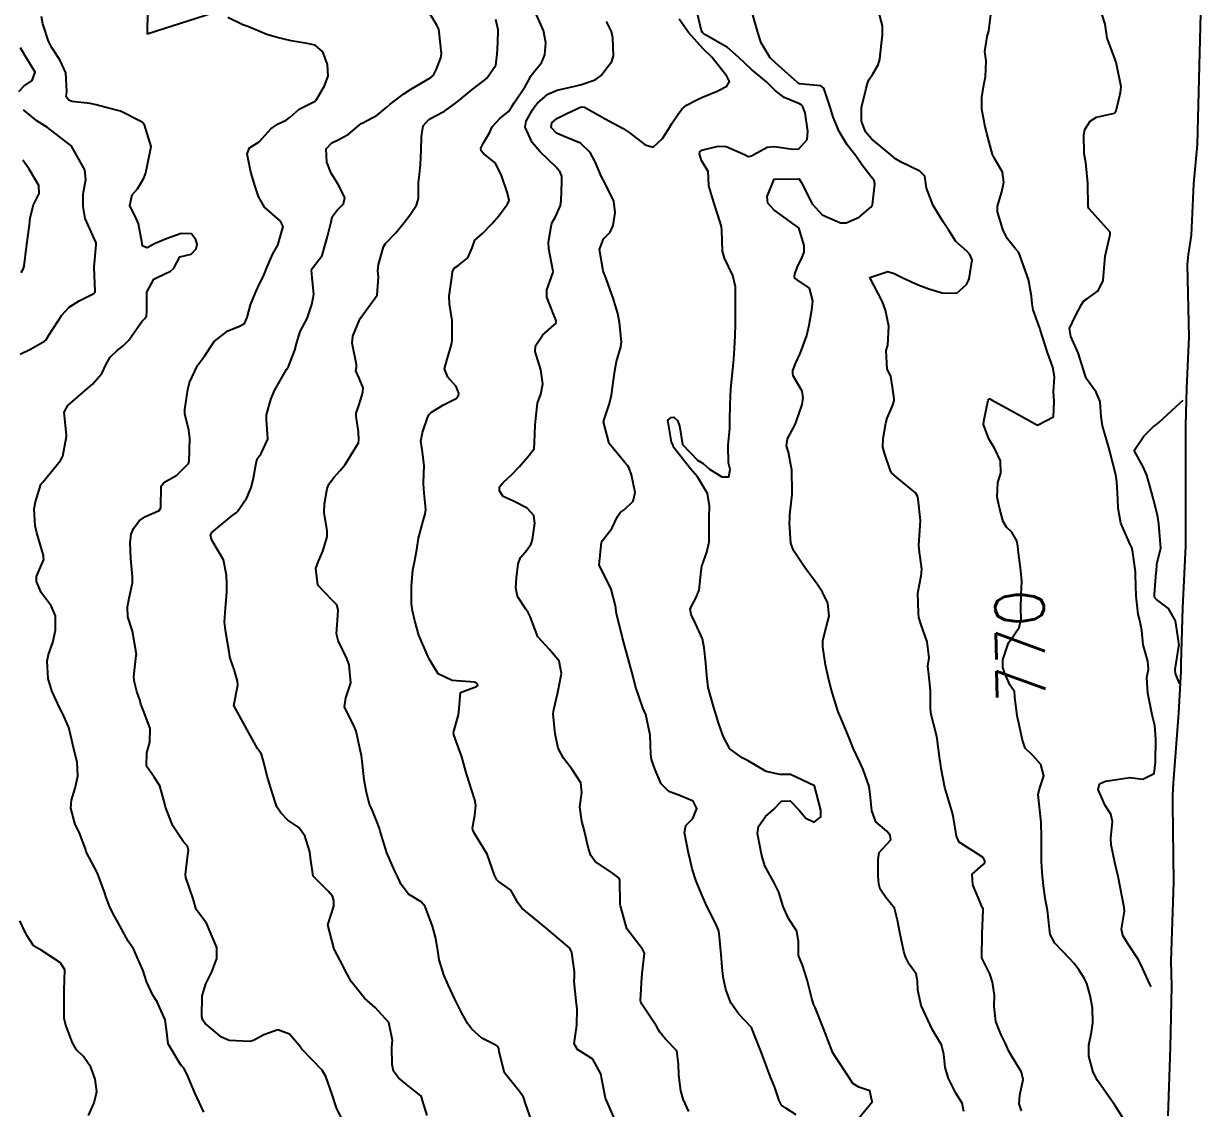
# Model space of a CAD drawing. Header units: metres. Extents: x 318500 to 325275, y 7408834 to 7428799.
# Drawn here: x 320321.5 to 320418.6, y 7412799.4 to 7412889 of the extents above; entities that cross this region are included whole.
import ezdxf
from ezdxf.enums import TextEntityAlignment as Align

# ---------------------------------------------------------------- set-up
doc = ezdxf.new("R2010")
doc.units = ezdxf.units.M
doc.header["$MEASUREMENT"] = 0
for name, color, linetype in [('Area', 45, 'Continuous'), ('Cotas', 45, 'Continuous'), ('Curvas de Nivel 1m', 11, 'Continuous'), ('Curvas de Nivel 5m', 15, 'Continuous'), ('Vias Primárias', 230, 'Continuous')]:
    doc.layers.add(name, color=color, linetype=linetype)
doc.styles.add('Style-STANDARD', font='STANDARD.shx')

msp = doc.modelspace()

# ---------------------------------------------------------------- linework, layer by layer
at = {"layer": 'Area'}
msp.add_lwpolyline([(320418.645, 7412889.805), (320418.365, 7412878.963), (320418.061, 7412875.723), (320417.867, 7412871.502), (320417.636, 7412869.896), (320417.546, 7412869.07), (320417.693, 7412863.08), (320417.635, 7412861.931), (320417.487, 7412858.853), (320417.4, 7412855.803), (320417.4, 7412845.826), (320417.158, 7412840.763), (320417.039, 7412836.161), (320417.028, 7412835.558), (320416.831, 7412832.047), (320416.399, 7412826.316), (320416.325, 7412825.294), (320416.349, 7412824.591), (320416.421, 7412818.114), (320416.202, 7412811.592), (320416.251, 7412809.53), (320416.158, 7412804.483), (320415.939, 7412798.839)], dxfattribs=at)
at = {"layer": 'Curvas de Nivel 1m', "flags": 128}
for points, elevation in [([(320354.83, 7412798.88), (320354.446, 7412800.113), (320354.371, 7412800.413), (320354.306, 7412800.492), (320353.278, 7412801.323), (320352.472, 7412801.985), (320352.068, 7412802.524), (320351.945, 7412803.069), (320351.935, 7412804.526), (320351.976, 7412805.065), (320351.67, 7412806.529), (320350.549, 7412807.781), (320349.68, 7412808.553), (320348.58, 7412809.912), (320348.214, 7412810.576), (320347.671, 7412811.654), (320347.169, 7412812.592), (320346.64, 7412814.6), (320347.131, 7412816.125), (320347.153, 7412816.593), (320347.042, 7412816.963), (320346.678, 7412817.383), (320345.43, 7412818.613), (320345.208, 7412820.12), (320345.149, 7412820.616), (320344.74, 7412821.941), (320344.254, 7412822.627), (320343.356, 7412823.241), (320342.762, 7412823.829), (320342.45, 7412824.338), (320342.315, 7412824.657), (320342.095, 7412825.346), (320341.694, 7412826.667), (320341.317, 7412828.178), (320341.183, 7412828.675), (320341.036, 7412828.881), (320340.835, 7412829.156), (320339.989, 7412830.689), (320338.88, 7412832.7), (320339.23, 7412834.372), (320339.201, 7412834.697), (320338.92, 7412835.667), (320338.648, 7412836.425), (320338.569, 7412836.705), (320338.516, 7412837.126), (320338.228, 7412838.711), (320338.122, 7412839.563), (320338.189, 7412840.712), (320338.32, 7412842.027), (320338.304, 7412842.711), (320338.278, 7412843.454), (320338.039, 7412844.715), (320337.064, 7412846.33), (320336.976, 7412846.731), (320337.072, 7412846.977), (320338.694, 7412848.314), (320339.089, 7412848.592), (320339.147, 7412848.642), (320339.197, 7412848.699), (320339.971, 7412849.827), (320340.309, 7412850.688), (320340.498, 7412851.318), (320340.726, 7412852.684), (320340.807, 7412853.03), (320341.158, 7412853.489), (320341.683, 7412854.672), (320341.585, 7412856.283), (320341.576, 7412856.674), (320341.941, 7412857.947), (320342.235, 7412858.665), (320343.247, 7412860.398), (320343.392, 7412860.648), (320343.915, 7412861.996), (320344.074, 7412862.638), (320344.375, 7412863.552), (320344.929, 7412864.626), (320345.321, 7412865.762), (320345.473, 7412866.474), (320345.484, 7412866.618), (320345.35, 7412867.97), (320345.304, 7412868.621), (320345.316, 7412868.666), (320345.362, 7412868.735), (320346.174, 7412869.816), (320346.408, 7412870.61), (320346.627, 7412871.379), (320346.928, 7412872.605), (320347.015, 7412873.005), (320347.424, 7412873.563), (320347.951, 7412874.074), (320348.051, 7412874.591), (320347.457, 7412875.717), (320346.932, 7412876.605), (320346.569, 7412877.52), (320346.521, 7412878.61), (320346.981, 7412879.122), (320347.501, 7412879.363), (320348.31, 7412879.786), (320349.242, 7412880.574), (320349.393, 7412880.701), (320349.523, 7412880.773), (320350.703, 7412881.382), (320351.543, 7412882.082), (320351.79, 7412882.294), (320352.117, 7412882.534), (320352.928, 7412883.155), (320353.56, 7412883.568), (320355.141, 7412884.496), (320355.367, 7412884.699), (320355.58, 7412885.139), (320355.959, 7412886.12), (320356.034, 7412886.483), (320355.835, 7412888.279), (320355.795, 7412888.488), (320355.753, 7412888.61), (320355.633, 7412888.82), (320354.997, 7412889.854)], 762), ([(320370.43, 7412798.28), (320369.548, 7412800.289), (320369.335, 7412801.423), (320369.171, 7412802.293), (320368.498, 7412803.505), (320367.244, 7412804.319), (320366.968, 7412804.776), (320367.202, 7412806.32), (320367.227, 7412807.643), (320367.136, 7412808.321), (320366.983, 7412809.925), (320366.989, 7412810.324), (320367.001, 7412810.73), (320366.787, 7412812.327), (320366.615, 7412812.661), (320364.64, 7412814.36), (320362.664, 7412815.967), (320362.363, 7412816.385), (320361.757, 7412817.471), (320360.688, 7412818.197), (320360.584, 7412818.307), (320360.522, 7412818.413), (320360.406, 7412818.703), (320359.79, 7412820.424), (320358.746, 7412822.145), (320358.601, 7412822.441), (320358.581, 7412822.612), (320358.762, 7412823.616), (320358.848, 7412824.439), (320358.777, 7412824.9), (320358.267, 7412826.445), (320358.02, 7412827.239), (320357.703, 7412828.451), (320357.034, 7412830.273), (320357.02, 7412830.458), (320357.418, 7412831.909), (320357.474, 7412832.454), (320357.597, 7412833.755), (320358.907, 7412834.253), (320359.01, 7412834.337), (320358.998, 7412834.439), (320358.962, 7412834.491), (320358.911, 7412834.538), (320358.736, 7412834.618), (320356.913, 7412834.75), (320355.751, 7412835.31), (320355.025, 7412836.489), (320354.933, 7412836.695), (320354.161, 7412838.502), (320353.816, 7412839.669), (320353.621, 7412840.511), (320353.554, 7412841.07), (320353.558, 7412842.512), (320353.665, 7412843.876), (320353.79, 7412844.509), (320353.993, 7412845.569), (320354.139, 7412846.504), (320354.513, 7412847.927), (320354.687, 7412848.496), (320354.727, 7412848.864), (320354.571, 7412850.498), (320354.544, 7412851.083), (320354.592, 7412852.498), (320354.433, 7412853.771), (320354.319, 7412854.503), (320354.464, 7412855.217), (320354.896, 7412856.495), (320354.999, 7412856.697), (320355.206, 7412856.889), (320356.202, 7412857.488), (320357.224, 7412858.032), (320357.431, 7412858.253), (320357.459, 7412858.458), (320357.235, 7412859), (320356.546, 7412859.774), (320356.267, 7412860.475), (320356.48, 7412861.253), (320356.853, 7412862.466), (320356.912, 7412862.839), (320356.907, 7412864.466), (320356.676, 7412865.823), (320356.654, 7412866.47), (320356.886, 7412868), (320356.938, 7412868.466), (320357.068, 7412868.761), (320357.368, 7412868.972), (320358.199, 7412869.631), (320358.552, 7412870.448), (320358.769, 7412871.073), (320359.402, 7412871.636), (320360.189, 7412872.428), (320360.741, 7412873.099), (320361.434, 7412874.02), (320361.585, 7412874.261), (320361.618, 7412874.407), (320361.45, 7412875.045), (320360.976, 7412876.417), (320360.483, 7412877.428), (320359.488, 7412878.218), (320359.301, 7412878.442), (320359.266, 7412878.67), (320359.5, 7412879.116), (320359.997, 7412879.948), (320360.194, 7412880.43), (320360.826, 7412881.125), (320361.539, 7412881.705), (320361.835, 7412882.117), (320362.007, 7412882.403), (320362.94, 7412883.765), (320363.29, 7412884.384), (320363.375, 7412884.581), (320363.578, 7412884.893), (320364.264, 7412885.7), (320364.562, 7412886.37), (320364.625, 7412887.36), (320364.431, 7412888.372), (320363.648, 7412890.161)], 764), ([(320390.436, 7412798.632), (320391.563, 7412799.993), (320391.358, 7412800.891), (320390.468, 7412801.217), (320389.968, 7412801.513), (320389.62, 7412802.023), (320388.506, 7412803.741), (320388.323, 7412804.042), (320388.164, 7412804.393), (320387.537, 7412806.05), (320386.841, 7412807.772), (320386.723, 7412808.058), (320386.567, 7412808.516), (320386.2, 7412810.066), (320385.804, 7412811.274), (320385.476, 7412812.077), (320385.492, 7412813.212), (320385.332, 7412814.08), (320384.655, 7412815.115), (320384.214, 7412816.097), (320383.865, 7412817.285), (320383.445, 7412818.109), (320382.71, 7412819.472), (320382.5, 7412820.122), (320382.414, 7412820.434), (320382.088, 7412822.127), (320382.168, 7412822.713), (320382.764, 7412823.527), (320383.411, 7412824.11), (320384.086, 7412824.795), (320384.781, 7412824.826), (320385.501, 7412824.079), (320386.098, 7412823.405), (320386.76, 7412823.076), (320387.309, 7412823.51), (320387.317, 7412824.055), (320386.8, 7412826.06), (320384.814, 7412827.008), (320383.926, 7412826.991), (320382.817, 7412827.252), (320381.319, 7412828.135), (320380.832, 7412828.379), (320379.81, 7412829.125), (320379.251, 7412830.164), (320378.867, 7412831.275), (320378.596, 7412832.174), (320378.464, 7412832.599), (320378.023, 7412834.183), (320377.91, 7412835.175), (320377.842, 7412836.186), (320377.696, 7412837.442), (320377.551, 7412838.191), (320376.979, 7412839.461), (320376.619, 7412840.204), (320376.54, 7412840.659), (320377.003, 7412841.541), (320377.272, 7412842.196), (320377.446, 7412843.781), (320377.514, 7412844.193), (320377.916, 7412845.328), (320378.122, 7412846.184), (320378.109, 7412847.213), (320378.107, 7412848.185), (320378.123, 7412849.167), (320377.963, 7412850.187), (320377.14, 7412851.565), (320376.557, 7412852.206), (320375.168, 7412854.015), (320375.131, 7412854.182), (320375.117, 7412854.221), (320374.99, 7412854.406), (320374.704, 7412856.227), (320374.978, 7412856.449), (320375.204, 7412856.48), (320375.483, 7412856.217), (320375.652, 7412855.757), (320375.914, 7412854.213), (320377.157, 7412852.925), (320377.605, 7412852.644), (320378.132, 7412852.185), (320379.141, 7412851.548), (320379.734, 7412851.568), (320379.843, 7412852.16), (320379.698, 7412852.704), (320379.683, 7412854.162), (320379.817, 7412855.534), (320379.822, 7412856.161), (320379.84, 7412857.541), (320379.863, 7412858.161), (320379.903, 7412858.826), (320380.028, 7412860.158), (320380.15, 7412861.274), (320380.209, 7412862.156), (320380.25, 7412863.201), (320380.28, 7412864.155), (320380.278, 7412865.114), (320380.291, 7412866.156), (320380.275, 7412867.228), (320380.074, 7412868.159), (320379.381, 7412869.602), (320379.206, 7412870.173), (320379.145, 7412871.911), (320379.125, 7412872.174), (320379.025, 7412872.567), (320378.482, 7412874.184), (320378.081, 7412875.571), (320378.042, 7412876.191), (320378.034, 7412876.75), (320377.484, 7412877.647), (320377.306, 7412878.202), (320377.332, 7412878.362), (320377.494, 7412878.492), (320378.85, 7412878.829), (320379.5, 7412878.817), (320381.016, 7412878.147), (320381.325, 7412877.979), (320381.489, 7412877.997), (320381.588, 7412878.04), (320381.79, 7412878.137), (320382.886, 7412878.739), (320383.501, 7412878.82), (320385.006, 7412878.588), (320385.498, 7412878.622), (320386.199, 7412879.39), (320386.24, 7412880.079), (320386.035, 7412881.59), (320385.842, 7412882.086), (320385.711, 7412882.247), (320385.552, 7412882.322), (320384.298, 7412882.85), (320383.563, 7412883.437), (320382.855, 7412884.127), (320381.586, 7412885.199), (320380.547, 7412886.156), (320379.612, 7412886.984), (320377.808, 7412888.016), (320377.629, 7412888.119), (320377.554, 7412888.201), (320377.488, 7412888.345), (320377.026, 7412890.206)], 767), ([(320399.132, 7412799.205), (320398.976, 7412799.895), (320398.462, 7412800.7), (320397.844, 7412801.91), (320397.587, 7412802.82), (320397.461, 7412803.916), (320397.287, 7412804.688), (320396.53, 7412805.93), (320395.612, 7412807.944), (320395.332, 7412809.195), (320395.3, 7412809.949), (320395.196, 7412810.551), (320394.604, 7412811.364), (320394.295, 7412811.963), (320394.173, 7412812.408), (320393.847, 7412813.968), (320393.651, 7412814.974), (320393.403, 7412815.973), (320392.679, 7412816.865), (320392.225, 7412817.527), (320392.097, 7412817.989), (320392.055, 7412818.634), (320392.054, 7412819.99), (320392.142, 7412820.576), (320392.739, 7412821.228), (320393.108, 7412821.613), (320393.056, 7412821.977), (320392.754, 7412822.331), (320391.867, 7412823.099), (320391.533, 7412823.999), (320391.402, 7412825.39), (320391.299, 7412826.003), (320390.821, 7412827.408), (320390.535, 7412828.014), (320389.993, 7412829.174), (320389.66, 7412830.028), (320388.877, 7412831.861), (320388.797, 7412832.041), (320388.749, 7412832.174), (320388.181, 7412834.047), (320387.917, 7412835.047), (320387.704, 7412836.052), (320387.476, 7412837.531), (320387.492, 7412838.055), (320387.803, 7412839.226), (320388.016, 7412840.05), (320387.904, 7412841.148), (320387.461, 7412842.055), (320387.02, 7412842.705), (320386.003, 7412844.076), (320385.061, 7412845.469), (320384.848, 7412846.093), (320384.749, 7412847.757), (320384.751, 7412848.095), (320384.775, 7412848.414), (320384.945, 7412850.093), (320384.949, 7412850.266), (320384.916, 7412852.094), (320384.646, 7412853.579), (320384.503, 7412854.1), (320384.582, 7412854.696), (320385.197, 7412855.861), (320385.267, 7412856.021), (320385.29, 7412856.089), (320385.784, 7412857.519), (320385.857, 7412858.081), (320385.779, 7412858.625), (320385.245, 7412859.547), (320385.048, 7412859.893), (320385.004, 7412860.094), (320385.017, 7412860.33), (320385.263, 7412860.952), (320385.619, 7412861.741), (320385.742, 7412862.083), (320386.156, 7412863.219), (320386.366, 7412864.074), (320386.585, 7412865.334), (320386.672, 7412866.07), (320386.382, 7412867.111), (320385.356, 7412867.805), (320385.169, 7412867.905), (320385.141, 7412868.093), (320385.184, 7412868.271), (320385.371, 7412868.814), (320385.793, 7412869.675), (320385.937, 7412870.082), (320385.946, 7412870.632), (320385.501, 7412872.089), (320385.411, 7412872.166), (320385.221, 7412872.285), (320383.432, 7412873.571), (320382.94, 7412874.125), (320382.895, 7412874.679), (320383.47, 7412876.12), (320385.471, 7412876.15), (320385.522, 7412876.141), (320385.572, 7412876.088), (320385.693, 7412875.861), (320386.608, 7412874.072), (320387.427, 7412873.164), (320388.943, 7412872.519), (320389.417, 7412872.516), (320390.472, 7412872.977), (320391.437, 7412873.802), (320391.539, 7412873.908), (320391.576, 7412874.008), (320391.778, 7412875.693), (320391.713, 7412876.006), (320391.608, 7412876.145), (320391.473, 7412876.299), (320390.738, 7412877.277), (320390.223, 7412878.029), (320389.504, 7412878.956), (320388.839, 7412880.047), (320388.348, 7412881.241), (320388.083, 7412882.055), (320387.566, 7412883.623), (320387.326, 7412883.822), (320385.569, 7412883.985), (320385.488, 7412884.01), (320385.386, 7412884.093), (320383.594, 7412885.709), (320383.129, 7412886.125), (320382.402, 7412887.348), (320382.156, 7412888.135), (320381.647, 7412889.869)], 768), ([(320403.874, 7412799.258), (320403.686, 7412799.831), (320403.744, 7412800.547), (320404.03, 7412801.827), (320403.881, 7412802.437), (320403.03, 7412803.842), (320402.846, 7412804.178), (320402.52, 7412804.858), (320402.202, 7412805.53), (320402.052, 7412805.857), (320401.769, 7412806.634), (320401.627, 7412807.864), (320401.64, 7412808.798), (320401.491, 7412809.866), (320401.279, 7412810.552), (320400.61, 7412811.88), (320400.64, 7412813.88), (320400.727, 7412815.821), (320400.725, 7412815.879), (320400.712, 7412815.921), (320400.671, 7412815.998), (320399.874, 7412817.888), (320399.808, 7412818.784), (320400.715, 7412819.569), (320400.857, 7412819.739), (320400.857, 7412819.878), (320400.724, 7412820.158), (320399.959, 7412820.66), (320398.743, 7412821.414), (320398.503, 7412821.904), (320398.27, 7412823.412), (320398.171, 7412823.909), (320397.874, 7412824.823), (320397.545, 7412825.919), (320397.259, 7412827.488), (320397.203, 7412827.924), (320397.154, 7412828.246), (320396.923, 7412829.929), (320396.855, 7412830.239), (320396.427, 7412831.937), (320396.372, 7412832.453), (320396.382, 7412833.938), (320396.245, 7412835.262), (320396.146, 7412835.942), (320396.252, 7412836.629), (320396.108, 7412837.943), (320395.594, 7412839.337), (320395.42, 7412839.954), (320395.379, 7412840.34), (320395.331, 7412841.955), (320395.599, 7412843.384), (320395.655, 7412843.951), (320395.443, 7412845.575), (320395.406, 7412845.955), (320395.429, 7412846.31), (320395.544, 7412847.953), (320395.352, 7412849.721), (320395.289, 7412849.957), (320395.124, 7412850.245), (320393.606, 7412851.513), (320393.149, 7412851.893), (320393.095, 7412851.981), (320392.612, 7412853.436), (320392.438, 7412853.991), (320392.457, 7412854.715), (320392.679, 7412855.988), (320392.804, 7412856.388), (320393.222, 7412857.415), (320393.366, 7412857.841), (320393.368, 7412857.979), (320393.24, 7412858.955), (320393.101, 7412859.835), (320393.043, 7412859.983), (320392.805, 7412860.439), (320392.707, 7412861.989), (320392.843, 7412862.43), (320392.928, 7412863.986), (320392.652, 7412865.319), (320392.409, 7412865.994), (320391.36, 7412868.01), (320392.851, 7412868.505), (320393.365, 7412868.335), (320394.084, 7412867.973), (320395.351, 7412867.392), (320396.239, 7412867.054), (320397.342, 7412866.736), (320398.545, 7412866.709), (320399.353, 7412867.429), (320399.503, 7412867.753), (320399.56, 7412867.898), (320399.813, 7412869.466), (320399.624, 7412869.898), (320399.392, 7412870.145), (320398.462, 7412870.976), (320397.866, 7412871.923), (320397.42, 7412872.582), (320396.582, 7412873.943), (320396.039, 7412875.373), (320395.967, 7412875.953), (320395.892, 7412876.371), (320395.478, 7412876.785), (320393.945, 7412877.516), (320393.488, 7412877.786), (320393.382, 7412877.875), (320393.264, 7412877.983), (320391.512, 7412879.453), (320391.006, 7412880.018), (320390.664, 7412880.892), (320390.677, 7412882.023), (320391.031, 7412883.484), (320391.174, 7412884.016), (320391.288, 7412884.301), (320391.581, 7412884.741), (320392.06, 7412885.536), (320392.201, 7412886.001), (320392.315, 7412887.305), (320392.399, 7412887.998), (320392.406, 7412888.766), (320392.08, 7412890.004)], 769), ([(320347.796, 7412798.58), (320347.36, 7412799.507), (320347.005, 7412800.592), (320346.472, 7412802.098), (320346.17, 7412802.603), (320344.506, 7412804.35), (320344.299, 7412804.623), (320343.469, 7412805.585), (320342.523, 7412805.929), (320341.378, 7412805.532), (320340.506, 7412805.069), (320340.207, 7412804.981), (320338.505, 7412805.056), (320337.88, 7412805.339), (320336.526, 7412806.445), (320336.324, 7412806.733), (320336.244, 7412807.025), (320336.275, 7412808.734), (320336.57, 7412809.736), (320337.083, 7412810.722), (320337.486, 7412811.827), (320337.498, 7412812.717), (320336.64, 7412814.73), (320335.783, 7412815.875), (320335.522, 7412816.747), (320334.942, 7412818.501), (320334.896, 7412818.757), (320335.088, 7412820.381), (320335.152, 7412820.754), (320335.055, 7412821.087), (320334.727, 7412821.447), (320333.856, 7412822.769), (320333.245, 7412824.293), (320333.128, 7412824.776), (320332.789, 7412826.077), (320332.309, 7412826.787), (320331.695, 7412827.683), (320331.704, 7412828.797), (320331.963, 7412829.663), (320331.983, 7412830.793), (320331.432, 7412832.241), (320331.216, 7412832.805), (320331.153, 7412833.076), (320330.89, 7412833.841), (320330.698, 7412834.613), (320330.659, 7412834.814), (320330.646, 7412835.072), (320330.84, 7412836.811), (320330.846, 7412836.897), (320330.54, 7412838.816), (320330.151, 7412840.001), (320330.112, 7412840.823), (320330.265, 7412841.547), (320330.524, 7412842.817), (320330.534, 7412843.301), (320330.392, 7412844.82), (320330.333, 7412846.101), (320330.421, 7412846.82), (320330.601, 7412847.283), (320331.077, 7412847.937), (320331.595, 7412848.29), (320332.728, 7412848.785), (320332.867, 7412849.01), (320332.897, 7412850.783), (320333.124, 7412851.079), (320334.198, 7412851.706), (320335.149, 7412852.662), (320335.183, 7412852.726), (320335.191, 7412852.759), (320335.196, 7412852.805), (320335.249, 7412854.759), (320335.18, 7412855.418), (320334.848, 7412856.764), (320334.86, 7412857.107), (320335.101, 7412858.761), (320335.114, 7412858.878), (320335.236, 7412859.352), (320335.891, 7412860.75), (320336.481, 7412861.522), (320337.28, 7412862.73), (320338.401, 7412863.605), (320339.299, 7412863.965), (320339.783, 7412864.215), (320339.999, 7412864.693), (320340.276, 7412865.735), (320340.65, 7412866.687), (320340.86, 7412867.162), (320341.353, 7412868.198), (320341.501, 7412868.535), (320341.549, 7412868.677), (320342.095, 7412869.954), (320342.523, 7412870.663), (320342.969, 7412872.22), (320342.746, 7412872.66), (320341.427, 7412873.814), (320340.925, 7412874.685), (320340.639, 7412875.501), (320340.282, 7412876.692), (320339.978, 7412878.203), (320340.176, 7412878.693), (320340.986, 7412879.197), (320341.506, 7412879.759), (320341.933, 7412880.255), (320342.542, 7412880.665), (320343.21, 7412880.97), (320343.529, 7412881.231), (320344.289, 7412881.889), (320345.549, 7412882.53), (320345.609, 7412882.559), (320345.673, 7412882.619), (320346.36, 7412883.814), (320346.663, 7412884.609), (320346.62, 7412885.575), (320346.236, 7412886.614), (320345.608, 7412887.161), (320344.941, 7412887.3), (320343.613, 7412887.53), (320342.476, 7412887.808), (320341.621, 7412888.05), (320340.044, 7412888.696), (320339.631, 7412888.838), (320338.381, 7412889.462)], 761), ([(320363.469, 7412798.37), (320362.965, 7412799.855), (320362.797, 7412800.377), (320362.457, 7412800.836), (320361.233, 7412802.399), (320360.79, 7412804.122), (320360.758, 7412804.406), (320360.674, 7412804.57), (320360.513, 7412804.673), (320359.338, 7412805.247), (320358.525, 7412805.983), (320358.196, 7412806.443), (320357.692, 7412807.299), (320357.131, 7412808.454), (320356.578, 7412809.661), (320356.23, 7412810.465), (320355.842, 7412811.711), (320355.719, 7412812.473), (320355.527, 7412813.576), (320355.268, 7412814.481), (320354.664, 7412816.121), (320354.341, 7412816.495), (320353.297, 7412817.132), (320352.684, 7412817.924), (320352.428, 7412818.523), (320352.187, 7412819.035), (320351.517, 7412820.532), (320350.972, 7412822.313), (320350.906, 7412822.538), (320350.754, 7412822.98), (320350.298, 7412824.08), (320350.092, 7412824.55), (320349.826, 7412825.513), (320349.648, 7412826.557), (320349.514, 7412827.866), (320349.431, 7412828.561), (320349.315, 7412829.043), (320348.974, 7412830.568), (320348.855, 7412830.895), (320348.03, 7412832.583), (320348.142, 7412833.331), (320348.551, 7412834.575), (320348.407, 7412836.059), (320348.215, 7412836.581), (320347.5, 7412838.043), (320347.369, 7412838.594), (320347.481, 7412840.094), (320347.503, 7412840.592), (320347.4, 7412841), (320346.998, 7412841.369), (320345.824, 7412842.612), (320345.66, 7412843.984), (320345.867, 7412844.612), (320346.232, 7412845.429), (320346.595, 7412846.605), (320346.583, 7412847.097), (320346.354, 7412848.607), (320346.376, 7412849.332), (320346.592, 7412850.605), (320346.747, 7412850.983), (320347.134, 7412851.501), (320347.66, 7412852.074), (320348.07, 7412852.586), (320349.168, 7412854.348), (320349.216, 7412854.569), (320349.181, 7412855.28), (320348.978, 7412856.573), (320348.977, 7412856.8), (320349.213, 7412857.436), (320349.478, 7412858.314), (320349.539, 7412858.565), (320349.565, 7412858.896), (320349.241, 7412859.699), (320348.964, 7412860.291), (320349.003, 7412860.574), (320348.997, 7412860.831), (320348.648, 7412862.579), (320348.701, 7412863.166), (320349.282, 7412864.57), (320349.31, 7412864.611), (320350.725, 7412866.549), (320350.824, 7412868.02), (320350.769, 7412868.549), (320350.835, 7412869.081), (320351.231, 7412870.542), (320351.393, 7412870.801), (320352.257, 7412871.676), (320352.946, 7412872.525), (320353.144, 7412872.792), (320353.419, 7412873.148), (320353.973, 7412873.97), (320354.12, 7412874.51), (320354.127, 7412875.843), (320354.195, 7412876.509), (320354.29, 7412877.32), (320354.347, 7412878.507), (320354.37, 7412879.644), (320354.501, 7412880.505), (320354.985, 7412881.041), (320355.533, 7412881.329), (320356.285, 7412881.733), (320357.29, 7412882.464), (320357.552, 7412882.684), (320358.527, 7412883.484), (320359.568, 7412884.279), (320359.774, 7412884.437), (320360.496, 7412885.517), (320360.615, 7412886.425), (320360.673, 7412887.365), (320360.69, 7412888.424), (320360.494, 7412889.283)], 763), ([(320385.279, 7412798.918), (320384.444, 7412799.479), (320384.076, 7412799.726), (320383.879, 7412800.099), (320383.532, 7412801.17), (320383.144, 7412802.11), (320382.506, 7412803.831), (320382.398, 7412804.121), (320382.326, 7412804.308), (320381.615, 7412806.129), (320380.546, 7412807.231), (320379.907, 7412808.15), (320379.479, 7412809.254), (320379.278, 7412810.16), (320379.22, 7412810.784), (320379.099, 7412812.163), (320378.926, 7412813.875), (320378.866, 7412814.167), (320378.648, 7412814.671), (320377.891, 7412816.182), (320377.519, 7412817.028), (320377.028, 7412818.195), (320376.705, 7412819.211), (320376.486, 7412820.202), (320376.409, 7412820.519), (320376.06, 7412822.207), (320376.177, 7412822.785), (320376.762, 7412823.364), (320377.086, 7412824.195), (320376.779, 7412824.808), (320375.751, 7412825.244), (320374.791, 7412825.601), (320374.158, 7412826.23), (320373.658, 7412827.397), (320373.353, 7412828.242), (320373.283, 7412828.692), (320373.241, 7412830.244), (320372.876, 7412831.952), (320372.754, 7412832.252), (320372.625, 7412832.513), (320372.018, 7412834.263), (320371.81, 7412835.158), (320371.498, 7412836.271), (320370.96, 7412838.28), (320370.473, 7412840.285), (320370.376, 7412840.906), (320370.018, 7412842.29), (320369.04, 7412844.3), (320369.233, 7412846.133), (320369.309, 7412846.298), (320370.089, 7412847.281), (320370.559, 7412848.285), (320370.77, 7412848.608), (320371.098, 7412848.835), (320371.832, 7412849.546), (320372.004, 7412850.267), (320371.695, 7412851.719), (320371.505, 7412852.275), (320371.379, 7412852.503), (320371.155, 7412852.745), (320369.85, 7412854.293), (320369.395, 7412856.1), (320369.435, 7412856.298), (320369.895, 7412857.619), (320370.042, 7412858.292), (320370.182, 7412859.349), (320370.321, 7412860.289), (320370.472, 7412861.077), (320370.833, 7412862.284), (320370.877, 7412862.693), (320370.702, 7412864.286), (320370.566, 7412865.039), (320370.185, 7412866.291), (320369.518, 7412868.138), (320369.456, 7412868.299), (320369.364, 7412868.551), (320369.064, 7412870.305), (320369.399, 7412871.195), (320369.949, 7412871.75), (320370.185, 7412872.292), (320370.359, 7412873.358), (320370.256, 7412874.292), (320369.464, 7412875.876), (320369.235, 7412876.304), (320368.707, 7412877.537), (320368.292, 7412878.318), (320367.501, 7412879.072), (320366.284, 7412879.573), (320365.513, 7412879.903), (320365.071, 7412880.364), (320365.139, 7412880.751), (320365.531, 7412881.108), (320366.355, 7412881.531), (320367.546, 7412882.089), (320367.832, 7412882.039), (320369.532, 7412881.092), (320371.013, 7412880.285), (320371.515, 7412879.955), (320372.82, 7412878.94), (320373.498, 7412878.757), (320374.27, 7412879.477), (320374.742, 7412880.232), (320375.042, 7412880.712), (320375.539, 7412881.466), (320375.867, 7412881.895), (320376.251, 7412882.213), (320377.097, 7412882.663), (320377.557, 7412882.882), (320378.765, 7412883.385), (320379.566, 7412883.785), (320379.787, 7412884.167), (320379.577, 7412884.61), (320378.333, 7412886.189), (320377.61, 7412886.865), (320376.415, 7412888.212), (320375.641, 7412889.323)], 766), ([(320414.59, 7412809.48), (320414.469, 7412809.692), (320413.881, 7412810.979), (320413.539, 7412811.706), (320412.63, 7412813.078), (320412.247, 7412813.724), (320412.143, 7412814.23), (320412.364, 7412815.723), (320412.359, 7412816.037), (320412.033, 7412817.727), (320411.856, 7412818.575), (320411.58, 7412819.731), (320411.283, 7412821.193), (320411.256, 7412821.735), (320411.376, 7412823.122), (320411.238, 7412823.735), (320410.781, 7412824.448), (320410.192, 7412825.749), (320410.321, 7412826.234), (320410.811, 7412826.456), (320411.931, 7412826.611), (320412.815, 7412826.753), (320413.903, 7412826.615), (320414.821, 7412827.075), (320414.947, 7412828.025), (320414.966, 7412829.913), (320414.87, 7412831.032), (320414.724, 7412831.692), (320414.661, 7412831.915), (320414.289, 7412833.699), (320414.222, 7412835), (320414.356, 7412835.699), (320414.293, 7412836.347), (320413.919, 7412837.706), (320413.796, 7412838.889), (320413.641, 7412839.71), (320413.502, 7412840.219), (320413.332, 7412841.715), (320413.291, 7412843.461), (320413.276, 7412843.716), (320413.064, 7412845.305), (320412.976, 7412845.721), (320412.883, 7412845.911), (320412.079, 7412847.73), (320411.865, 7412848.976), (320411.822, 7412849.733), (320411.735, 7412851.141), (320411.652, 7412851.735), (320411.169, 7412853.645), (320411.144, 7412853.715), (320411.142, 7412853.74), (320411.136, 7412853.775), (320410.566, 7412855.75), (320410.44, 7412856.523), (320410.372, 7412857.753), (320410.034, 7412858.554), (320409.249, 7412859.637), (320409.197, 7412859.719), (320409.183, 7412859.771), (320409.163, 7412859.86), (320408.551, 7412861.781), (320407.949, 7412863.141), (320407.853, 7412863.792), (320408.319, 7412864.784), (320408.841, 7412865.777), (320409.035, 7412866.074), (320409.338, 7412866.28), (320410.213, 7412866.891), (320410.616, 7412867.751), (320410.678, 7412868.443), (320410.781, 7412869.749), (320411.203, 7412871.538), (320411.181, 7412871.743), (320409.439, 7412873.693), (320409.398, 7412873.771), (320409.392, 7412873.819), (320409.345, 7412875.772), (320409.2, 7412877.487), (320409.137, 7412877.775), (320409.043, 7412878.231), (320409.011, 7412879.778), (320409.106, 7412880.197), (320409.537, 7412880.895), (320410.074, 7412881.23), (320411.547, 7412881.546), (320411.643, 7412881.645), (320411.677, 7412881.739), (320412.051, 7412883.249), (320412.096, 7412883.735), (320411.72, 7412885.616), (320411.686, 7412885.739), (320411.604, 7412885.984), (320410.937, 7412887.75), (320410.783, 7412888.895), (320410.519, 7412889.757)], 771), ([(320321.154, 7412883.338), (320321.553, 7412883.781), (320322.244, 7412884.248), (320322.497, 7412884.931), (320321.592, 7412886.434), (320321.279, 7412886.945)], 759), ([(320321.261, 7412861.676), (320322.118, 7412862.08), (320323.278, 7412862.762), (320323.369, 7412862.828), (320323.44, 7412862.918), (320323.624, 7412863.256), (320324.688, 7412864.899), (320325.31, 7412865.565), (320326.118, 7412866.078), (320327.327, 7412866.675), (320327.426, 7412866.762), (320327.444, 7412866.859), (320327.36, 7412868.86), (320327.537, 7412870.699), (320327.526, 7412870.859), (320327.385, 7412871.168), (320326.626, 7412872.872), (320326.453, 7412873.846), (320326.464, 7412874.875), (320326.665, 7412876.085), (320326.603, 7412876.873), (320325.489, 7412878.823), (320325.431, 7412878.891), (320323.512, 7412880.377), (320322.625, 7412880.929), (320321.529, 7412881.832)], 759), ([(320321.352, 7412868.424), (320321.544, 7412868.751), (320321.581, 7412868.938), (320321.786, 7412870.526), (320321.847, 7412870.935), (320322.028, 7412872.306), (320322.077, 7412872.933), (320322.371, 7412873.986), (320322.84, 7412874.926), (320322.789, 7412875.584), (320321.99, 7412876.935), (320321.471, 7412877.693)], 758), ([(320416.92, 7412834.51), (320416.584, 7412835.322), (320416.567, 7412835.665), (320416.874, 7412837.577), (320416.882, 7412837.661), (320416.648, 7412839.328), (320416.576, 7412839.666), (320416.016, 7412840.69), (320415.007, 7412841.438), (320414.886, 7412841.569), (320414.857, 7412841.692), (320414.862, 7412841.843), (320415.001, 7412843.691), (320415.006, 7412843.725), (320415.05, 7412844.372), (320415.311, 7412845.442), (320415.382, 7412845.685), (320415.358, 7412845.971), (320415.206, 7412847.688), (320415.101, 7412848.398), (320414.76, 7412849.695), (320414.619, 7412850.206), (320414.223, 7412851.704), (320413.892, 7412852.444), (320413.17, 7412853.72), (320413.976, 7412854.92), (320414.782, 7412855.696), (320415.014, 7412855.881), (320415.205, 7412856.05), (320416.957, 7412857.664), (320417.23, 7412857.87)], 772), ([(320326.911, 7412798.855), (320327.368, 7412799.919), (320327.587, 7412800.849), (320327.451, 7412801.865), (320327.079, 7412802.854), (320326.489, 7412803.739), (320325.919, 7412804.293), (320325.585, 7412804.874), (320324.999, 7412806.407), (320324.891, 7412806.885), (320324.893, 7412808.546), (320324.879, 7412808.885), (320324.892, 7412809.214), (320324.949, 7412810.884), (320324.588, 7412811.456), (320323, 7412812.518), (320322.607, 7412812.725), (320322.321, 7412812.923), (320321.775, 7412813.776), (320321.234, 7412814.934)], 759)]:
    msp.add_lwpolyline(points, dxfattribs=dict(at, elevation=elevation))
at = {"layer": 'Curvas de Nivel 5m', "flags": 128}
for points, elevation in [([(320412.437, 7412798.386), (320411.573, 7412799.729), (320410.473, 7412801.29), (320410.153, 7412801.745), (320409.789, 7412802.452), (320409.435, 7412803.756), (320409.439, 7412804.676), (320409.66, 7412805.753), (320409.776, 7412806.517), (320409.724, 7412807.753), (320409.55, 7412808.781), (320409.269, 7412809.76), (320409.039, 7412810.208), (320408.601, 7412810.892), (320408.229, 7412811.399), (320407.864, 7412811.781), (320406.629, 7412813.072), (320406.243, 7412813.804), (320406.193, 7412814.258), (320406.016, 7412815.807), (320405.85, 7412816.637), (320405.691, 7412817.81), (320405.575, 7412818.943), (320405.529, 7412819.812), (320405.523, 7412821.028), (320405.527, 7412821.812), (320405.498, 7412823.078), (320405.408, 7412823.814), (320405.266, 7412825.342), (320405.373, 7412825.814), (320405.731, 7412826.896), (320405.473, 7412827.814), (320404.837, 7412828.549), (320404.193, 7412829.179), (320403.969, 7412829.833), (320403.718, 7412830.986), (320403.523, 7412831.84), (320403.342, 7412833.405), (320403.296, 7412833.844), (320403.139, 7412834.073), (320402.915, 7412834.392), (320402.474, 7412835.406), (320402.35, 7412835.859), (320402.332, 7412836.467), (320402.797, 7412837.852), (320402.858, 7412837.955), (320402.964, 7412838.088), (320403.683, 7412839.136), (320403.838, 7412839.837), (320403.816, 7412840.655), (320403.839, 7412841.838), (320403.909, 7412842.955), (320403.816, 7412843.838), (320403.622, 7412845.281), (320403.586, 7412845.842), (320403.499, 7412846.268), (320403.081, 7412846.991), (320402.641, 7412847.412), (320402.362, 7412847.861), (320402.086, 7412848.885), (320401.859, 7412849.869), (320401.926, 7412851.08), (320402.162, 7412851.865), (320402.159, 7412852.864), (320401.677, 7412853.872), (320401.182, 7412854.698), (320400.75, 7412855.885), (320400.799, 7412856.291), (320401.138, 7412857.881), (320401.162, 7412857.949), (320401.231, 7412857.989), (320401.312, 7412857.96), (320401.472, 7412857.876), (320403.216, 7412856.918), (320405.2, 7412855.82), (320406.521, 7412856.496), (320406.566, 7412857.807), (320406.51, 7412858.535), (320406.613, 7412859.806), (320406.463, 7412860.607), (320406.028, 7412861.813), (320405.42, 7412863.707), (320405.389, 7412863.819), (320405.312, 7412864.031), (320404.828, 7412865.331), (320404.749, 7412865.829), (320404.716, 7412866.453), (320404.461, 7412867.833), (320403.935, 7412869.289), (320403.735, 7412869.845), (320403.626, 7412870.08), (320403.395, 7412870.369), (320402.737, 7412871.193), (320402.363, 7412871.866), (320401.893, 7412873.413), (320401.893, 7412873.873), (320402.254, 7412875.073), (320402.42, 7412875.866), (320402.302, 7412876.691), (320401.614, 7412877.878), (320401.494, 7412878.135), (320401.011, 7412879.885), (320400.847, 7412880.57), (320400.612, 7412881.889), (320400.608, 7412882.841), (320400.781, 7412883.888), (320400.904, 7412884.563), (320400.95, 7412885.886), (320400.867, 7412886.632), (320401.046, 7412887.886), (320401.181, 7412888.338), (320401.385, 7412889.883)], 770), ([(320336.426, 7412799.141), (320335.659, 7412800.742), (320335.101, 7412802.12), (320334.794, 7412802.755), (320334.636, 7412802.913), (320334.483, 7412803.067), (320333.47, 7412804.77), (320333.324, 7412805.966), (320333.215, 7412806.773), (320332.552, 7412808.234), (320332.207, 7412808.785), (320331.688, 7412809.91), (320331.417, 7412810.797), (320330.607, 7412812.622), (320330.486, 7412812.812), (320330.181, 7412813.252), (320329.315, 7412814.83), (320329.062, 7412815.252), (320328.652, 7412816.042), (320328.353, 7412816.843), (320328.231, 7412817.28), (320327.638, 7412818.851), (320326.717, 7412820.631), (320326.637, 7412820.861), (320326.116, 7412822.252), (320325.798, 7412822.874), (320325.427, 7412824.213), (320325.488, 7412824.879), (320325.8, 7412825.86), (320326.026, 7412826.872), (320325.97, 7412828.031), (320325.748, 7412828.876), (320325.416, 7412830.307), (320325.275, 7412830.884), (320324.864, 7412831.821), (320324.35, 7412832.898), (320323.883, 7412833.899), (320323.574, 7412834.91), (320323.477, 7412836.356), (320323.596, 7412836.91), (320323.951, 7412837.899), (320324.162, 7412838.902), (320324.168, 7412840.098), (320323.82, 7412840.907), (320322.996, 7412842.015), (320322.601, 7412842.924), (320322.608, 7412843.332), (320323.031, 7412844.301), (320323.205, 7412844.75), (320323.197, 7412844.918), (320323.176, 7412845.053), (320323.046, 7412845.544), (320322.623, 7412846.924), (320322.49, 7412847.505), (320322.428, 7412848.927), (320322.537, 7412849.487), (320322.972, 7412850.921), (320323.026, 7412851.016), (320323.122, 7412851.129), (320324.591, 7412852.898), (320324.771, 7412853.27), (320325.082, 7412854.891), (320325.078, 7412854.985), (320324.89, 7412856.895), (320325.205, 7412857.429), (320326.83, 7412858.866), (320327.038, 7412859.048), (320327.225, 7412859.206), (320328.006, 7412860.085), (320328.361, 7412860.849), (320328.677, 7412861.427), (320329.267, 7412861.99), (320329.753, 7412862.352), (320330.223, 7412862.826), (320331.303, 7412864.377), (320331.51, 7412864.604), (320331.691, 7412864.804), (320331.706, 7412865.197), (320331.72, 7412866.804), (320332.277, 7412867.866), (320333.354, 7412868.373), (320333.647, 7412868.485), (320333.94, 7412868.774), (320334.438, 7412869.705), (320335.378, 7412869.934), (320335.785, 7412870.353), (320335.857, 7412870.753), (320335.752, 7412871.113), (320335.398, 7412871.598), (320334.543, 7412871.624), (320333.394, 7412871.207), (320332.398, 7412870.795), (320331.741, 7412870.448), (320331.387, 7412870.599), (320331.335, 7412870.757), (320331.325, 7412870.811), (320331.02, 7412872.431), (320330.857, 7412872.818), (320330.312, 7412873.941), (320330.506, 7412874.824), (320330.944, 7412875.321), (320331.461, 7412876.2), (320331.636, 7412876.639), (320331.651, 7412876.807), (320331.708, 7412877.042), (320332.067, 7412878.801), (320331.517, 7412880.596), (320331.315, 7412880.813), (320329.533, 7412881.729), (320328.348, 7412882.036), (320327.534, 7412882.246), (320327.024, 7412882.357), (320325.536, 7412882.531), (320325.268, 7412882.624), (320325.057, 7412882.897), (320325.108, 7412883.335), (320325.03, 7412884.898), (320324.538, 7412885.954), (320323.905, 7412886.915), (320323.791, 7412887.106), (320323.606, 7412887.497), (320323.12, 7412888.925), (320323.02, 7412889.535)], 760), ([(320376.44, 7412799.207), (320375.963, 7412800.205), (320375.76, 7412800.907), (320375.605, 7412802.209), (320375.586, 7412803.117), (320375.452, 7412804.211), (320374.519, 7412805.166), (320374.051, 7412805.753), (320373.754, 7412806.232), (320372.557, 7412808.061), (320372.464, 7412808.251), (320372.447, 7412808.366), (320372.549, 7412810.251), (320372.593, 7412810.555), (320372.766, 7412812.248), (320372.615, 7412812.587), (320371.312, 7412814.27), (320370.788, 7412816.159), (320370.763, 7412816.279), (320370.753, 7412816.361), (320370.746, 7412818.279), (320370.692, 7412818.438), (320370.135, 7412818.849), (320368.713, 7412819.822), (320368.341, 7412820.306), (320368.148, 7412820.89), (320367.825, 7412822.314), (320367.594, 7412823.153), (320367.44, 7412824.32), (320367.599, 7412825.507), (320367.51, 7412826.319), (320366.816, 7412827.423), (320366.084, 7412828.341), (320365.661, 7412829.171), (320365.389, 7412830.352), (320365.237, 7412831.992), (320365.283, 7412832.354), (320365.592, 7412833.657), (320365.742, 7412834.348), (320365.913, 7412835.338), (320365.725, 7412836.348), (320364.944, 7412837.302), (320363.982, 7412838.37), (320363.332, 7412840.029), (320363.173, 7412840.378), (320362.992, 7412840.626), (320362.287, 7412841.675), (320362.149, 7412842.393), (320362.201, 7412843.213), (320362.339, 7412844.391), (320362.536, 7412844.9), (320363.057, 7412845.505), (320363.417, 7412846.024), (320363.519, 7412846.376), (320363.716, 7412847.741), (320363.63, 7412848.375), (320363.099, 7412848.967), (320361.955, 7412849.549), (320361.113, 7412849.945), (320360.822, 7412850.414), (320360.822, 7412850.718), (320361.131, 7412851.126), (320361.806, 7412851.734), (320362.437, 7412852.391), (320363.158, 7412853.196), (320363.67, 7412853.87), (320363.693, 7412854.375), (320363.758, 7412855.808), (320363.8, 7412856.374), (320363.955, 7412857.637), (320364.223, 7412858.37), (320364.39, 7412859.217), (320364.207, 7412860.37), (320363.748, 7412861.9), (320363.767, 7412862.375), (320364.383, 7412863.28), (320365.305, 7412864.056), (320365.456, 7412864.209), (320365.494, 7412864.357), (320365.464, 7412864.51), (320365.315, 7412864.846), (320364.713, 7412866.366), (320364.72, 7412866.985), (320365.219, 7412868.361), (320365.229, 7412868.494), (320364.88, 7412870.365), (320364.849, 7412870.912), (320365.097, 7412872.363), (320365.192, 7412872.583), (320365.42, 7412873), (320365.84, 7412873.948), (320365.891, 7412874.353), (320365.962, 7412875.853), (320365.954, 7412876.353), (320365.818, 7412876.699), (320365.477, 7412877.094), (320364.163, 7412878.373), (320363.501, 7412879.137), (320362.933, 7412880.389), (320363.008, 7412880.908), (320363.542, 7412881.84), (320363.76, 7412882.165), (320363.942, 7412882.376), (320364.81, 7412883.115), (320365.561, 7412883.448), (320367.015, 7412883.789), (320367.566, 7412883.922), (320368.711, 7412884.313), (320369.208, 7412884.673), (320369.583, 7412885.182), (320370.074, 7412885.814), (320370.224, 7412886.294), (320370.152, 7412887.764), (320370.037, 7412888.296), (320369.638, 7412889.122)], 765)]:
    msp.add_lwpolyline(points, dxfattribs=dict(at, elevation=elevation))
at = {"layer": 'Vias Primárias'}
msp.add_lwpolyline([(320331.987, 7412904.753), (320331.731, 7412888.102), (320337.923, 7412890.095)], dxfattribs=at)

# ---------------------------------------------------------------- texts
at = {"layer": 'Cotas', "style": 'Style-STANDARD'}
msp.add_text('770', height=4, rotation=91.19631, dxfattribs=at).set_placement((320403.784, 7412837.61, 770), align=Align.MIDDLE_CENTER)

doc.saveas('drawing.dxf')
